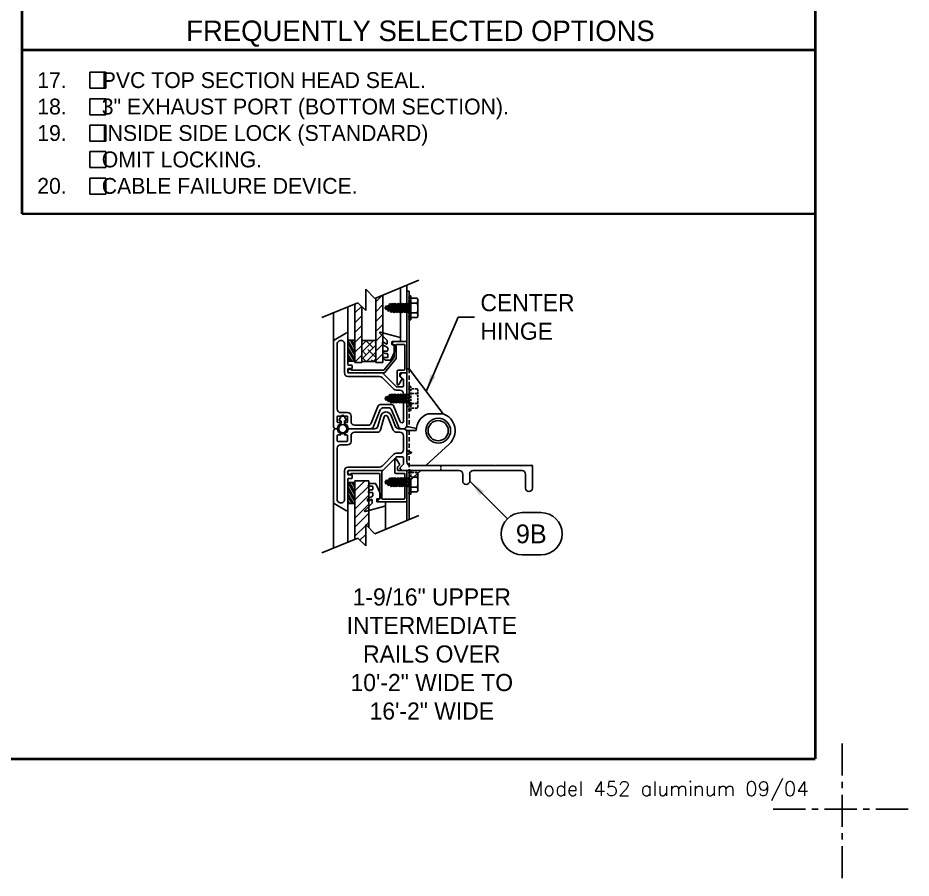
# Model space of a CAD drawing. Extents: x 541 to 3394, y 680 to 943.
# Drawn here: x 3289.4 to 3393.8, y 679.6 to 780.1 of the extents above; entities that cross this region are included whole.
import ezdxf
from ezdxf.enums import TextEntityAlignment as Align

# ---------------------------------------------------------------- set-up
doc = ezdxf.new("R2010")
doc.units = 0
doc.header["$MEASUREMENT"] = 0
doc.linetypes.add('CENTER', pattern=[2, 1.25, -0.25, 0.25, -0.25])
doc.linetypes.add('HIDDEN', pattern=[0.375, 0.25, -0.125])
doc.layers.get('0').update_dxf_attribs({"linetype": 'CONTINUOUS'})
doc.layers.get('DEFPOINTS').update_dxf_attribs({"linetype": 'CONTINUOUS'})
for name, color, linetype in [('BORDER', 2, 'CONTINUOUS'), ('BUTYL', 20, 'CONTINUOUS'), ('GLAZZING', 7, 'CONTINUOUS'), ('JOINT_SEAL', 2, 'CONTINUOUS'), ('LIGHT', 1, 'CONTINUOUS'), ('MEDIUM', 2, 'CONTINUOUS'), ('OBJ', 1, 'CONTINUOUS'), ('POCHE', 6, 'CONTINUOUS'), ('XLIGHT', 3, 'CONTINUOUS')]:
    doc.layers.add(name, color=color, linetype=linetype)
doc.styles.add('ROMANS', font='romans', dxfattribs={"oblique": 15})
doc.dimstyles.get("Standard").update_dxf_attribs({"dimtxt": 2, "dimasz": 2, "dimexe": 0.7, "dimexo": 0.8, "dimgap": 0.7, "dimtad": 0, "dimtih": 1, "dimtoh": 1, "dimdec": 4, "dimzin": 0, "dimtxsty": 'STANDARD', "dimcen": 0.09, "dimazin": 3, "dimtfac": 1, "dimtdec": 4, "dimtofl": 0, "dimtmove": 0, "dimatfit": 3, "dimtolj": 1, "dimtzin": 0})

# ---------------------------------------------------------------- blocks, each defined once
blk = doc.blocks.new('A$C79077331')
at = {"layer": 'GLAZZING'}
h = blk.add_hatch(dxfattribs=at)
h.set_pattern_fill('ANSI31', color=4, scale=6.519725, style=0)
h.set_pattern_definition([(45, (-3396.8495, -738.2414), (-0.57626773, 0.57626773), [])])
h.paths.add_polyline_path([(2.44, 0), (3.26, 0), (3.26, 7.88), (2.44, 7.54)])
h.paths.add_polyline_path([(0, 0), (0.81, 0), (0.81, 6.51), (0.36, 6.97), (0, 6.82)])
at = {"layer": 'OBJ', "color": 4}
for p, q in [((2.44, 7.54), (2.44, 0)), ((3.26, 7.88), (3.26, 0)), ((0, 6.82), (0, 0)), ((0.81, 6.51), (0.81, 0)), ((0, 0), (0.81, 0)), ((3.26, 0), (2.44, 0))]:
    blk.add_line(p, q, dxfattribs=at)
blk = doc.blocks.new('A$C40DD6C0B')
at = {"layer": 'OBJ'}
h = blk.add_hatch(dxfattribs=at)
h.set_pattern_fill('ANSI38', color=1, scale=0.7, style=0)
h.set_pattern_definition([(45, (-10.18525, -8.88522), (-0.06187184, 0.06187184), []), (135, (-10.18525, -8.88522), (-0.18561553, 0.06187184), [0.21875, -0.13125])])
h.paths.add_polyline_path([(0.25, 0.375), (0, 0.375), (0, 0), (0.25, 0)])
at = {"layer": 'OBJ', "color": 1}
for p, q in [((0, 0.375), (0, 0)), ((0.25, 0.375), (0, 0.375)), ((0.25, 0.375), (0.25, 0)), ((0.25, 0), (0, 0))]:
    blk.add_line(p, q, dxfattribs=at)
blk = doc.blocks.new('A$C42346896')
blk.add_blockref('A$C79077331', (0, 0))
at = {"layer": 'OBJ', "color": 4, "xscale": 6.519725082151126, "yscale": 6.519725082151126, "zscale": 6.519725082151126}
blk.add_blockref('A$C40DD6C0B', (0.81, 0.12), dxfattribs=at)
blk = doc.blocks.new('A$C0BC50064')
at = {"color": 9}
for p, q in [((0.2028, 0.1817), (0.1965, 0.1817)), ((0.2065, 0.1243), (0.2065, 0.178)), ((0.2605, 0.1942), (0.209, 0.1942)), ((0.2165, 0.1207), (0.2165, 0.178)), ((0.2505, 0.1817), (0.2203, 0.1817)), ((0.2542, 0.1702), (0.2542, 0.1779)), ((0.2542, 0.0699), (0.2542, 0.1702)), ((0.2642, 0.0574), (0.2643, 0.1827)), ((0.2643, 0.1827), (0.2643, 0.1904)), ((0.1619, 0.0676), (0.2057, 0.1219)), ((0.1646, 0.0551), (0.2157, 0.1184)), ((0.1617, 0.0537), (0.0085, 0.0537)), ((0.1589, 0.0662), (0.018, 0.0662)), ((0.2205, 0.0625), (0.2205, 0.0037)), ((0.2505, 0.0662), (0.2242, 0.0662)), ((0.233, 0.05), (0.233, 0.039)), ((0.2605, 0.0537), (0.2367, 0.0537)), ((0.243, 0.0275), (0.2274, 0.0018)), ((0.2341, 0.0364), (0.243, 0.0275))]:
    blk.add_line(p, q, dxfattribs=at)
for centre, radius, start, end in [((0.209, 0.1817), 0.0125, 89.9965, 180.0034), ((0.2028, 0.178), 0.00375, 359.9965, 89.9981), ((0.2203, 0.178), 0.00375, 89.9981, 179.9965), ((0.2505, 0.1779), 0.00375, 359.9965, 89.9965), ((0.2605, 0.1904), 0.00375, 359.9965, 89.9965), ((0.2027, 0.1243), 0.00375, 321.1218, 359.9965), ((0.2127, 0.1207), 0.00375, 321.1218, 359.9971), ((0.0085, 0.0622), 0.0085, 39.2443, 269.9969), ((0.018, 0.07), 0.00375, 219.2443, 269.9965), ((0.1589, 0.07), 0.00375, 269.9965, 321.1218), ((0.1617, 0.0575), 0.00375, 269.9968, 321.1218), ((0.2242, 0.0625), 0.00375, 89.9965, 179.9965), ((0.2367, 0.05), 0.00375, 89.9965, 179.9965), ((0.2505, 0.0699), 0.00375, 269.9965, 359.9965), ((0.2605, 0.0574), 0.00375, 269.9965, 359.9965), ((0.2242, 0.0037), 0.00375, 179.9965, 328.8252), ((0.2367, 0.039), 0.00375, 179.9965, 224.9965)]:
    blk.add_arc(centre, radius, start, end, dxfattribs=at)
blk = doc.blocks.new('A$C02BA477E')
at = {"layer": 'OBJ', "color": 1}
for p, q in [((0.134, 0.35), (0.003, 0.483)), ((0.366, 0.404), (0.013, 0.5)), ((0.137, 0.343), (0.137, 0.296)), ((0.227, 0.33), (0.363, 0.33)), ((0.373, 0.395), (0.373, 0.34)), ((0.053, 0.31), (0.053, 0.281)), ((0.142, 0.224), (0.058, 0.272)), ((0.122, 0.287), (0.068, 0.318)), ((0.147, 0.215), (0.147, 0.17)), ((0.2, 0.006), (0.278, 0.173)), ((0.217, 0.32), (0.217, 0.285)), ((0.269, 0.275), (0.227, 0.275)), ((0.279, 0.177), (0.279, 0.265)), ((0.069, 0.143), (0.094, 0.118)), ((0.069, 0.028), (0.094, 0.003)), ((0.137, 0.16), (0.076, 0.16)), ((0.137, 0.045), (0.076, 0.045)), ((0.137, 0.115), (0.101, 0.115)), ((0.147, 0.105), (0.147, 0.055)), ((0.191, 0), (0.101, 0))]:
    blk.add_line(p, q, dxfattribs=at)
for centre, start, end in [((0.01, 0.49), 71.8896, 225.5898), ((0.127, 0.343), 359.9794, 44.5898), ((0.227, 0.32), 89.9988, 180), ((0.363, 0.34), 269.9996, 360), ((0.363, 0.395), 0, 74.8896), ((0.063, 0.31), 59.9145, 180), ((0.063, 0.281), 180, 240), ((0.127, 0.296), 239.9145, 359.976), ((0.137, 0.17), 270, 0), ((0.137, 0.215), 0, 60), ((0.227, 0.285), 180, 270), ((0.269, 0.265), 359.997, 90), ((0.269, 0.177), 334.8953, 359.997), ((0.076, 0.15), 90, 225), ((0.076, 0.035), 90, 225), ((0.101, 0.125), 225, 270), ((0.101, 0.01), 225, 270), ((0.137, 0.105), 0, 90), ((0.137, 0.055), 270, 0), ((0.191, 0.01), 270, 334.8953)]:
    blk.add_arc(centre, 0.01, start, end, dxfattribs=at)
blk = doc.blocks.new('A$C16D331F2')
at = {"layer": 'BUTYL'}
h = blk.add_hatch(dxfattribs=at)
h.set_pattern_fill('STEEL', color=1, scale=0.51904, angle=75, style=0)
h.set_pattern_definition([(120, (-5.01585, -9.481924), (-0.05618777, -0.03244002), []), (120, (-5.047184, -9.47353), (-0.05618777, -0.03244002), [])])
h.paths.add_polyline_path([(0, 0), (0, 0.389), (0.13, 0.389), (0.13, 0)])
at = {"layer": 'BUTYL', "color": 1}
blk.add_lwpolyline([(0, 0), (0, 0.389), (0.13, 0.389), (0.13, 0)], close=True, dxfattribs=at)
blk = doc.blocks.new('A$C6D9C57A3')
at = {"layer": 'XLIGHT', "color": 33}
for p, q in [((0.242, 1.787), (0.008, 1.651)), ((0.266, 1.199), (0.266, 1.773)), ((0, 0.04), (0, 1.638)), ((0.064, 0.364), (0.064, 1.572)), ((0.097, 1.628), (0.105, 1.633)), ((0.201, 1.577), (0.201, 1.038)), ((0.281, 1.183), (0.331, 1.183)), ((0.347, 1.168), (0.347, 1.135)), ((0.266, 1.054), (0.266, 1.103)), ((0.331, 1.119), (0.281, 1.119)), ((0.574, 1.038), (0.281, 1.038)), ((0.584, 1.028), (0.574, 1.038)), ((0.595, 1.038), (0.584, 1.028)), ((0.902, 1.038), (0.595, 1.038)), ((0.913, 1.034), (1.161, 0.785)), ((1.259, 1.03), (1.233, 0.986)), ((1.347, 1.038), (1.272, 1.038)), ((1.363, 1.023), (1.363, 0.064)), ((0.266, 0.974), (0.855, 0.974)), ((0.901, 0.955), (1.12, 0.735)), ((1.233, 0.986), (1.294, 0.925)), ((1.299, 0.914), (1.299, 0.796)), ((1.166, 0.716), (1.234, 0.716)), ((1.283, 0.781), (1.172, 0.781)), ((1.299, 0.652), (1.299, 0.142)), ((0.824, 0.413), (0.699, 0.105)), ((0.743, 0.04), (0.868, 0.349)), ((1.063, 0.454), (0.884, 0.454)), ((0.927, 0.389), (1.019, 0.389)), ((1.079, 0.349), (1.204, 0.04)), ((1.237, 0.13), (1.122, 0.413)), ((0.064, 0.132), (0.064, 0.22)), ((0.244, 0.236), (0.08, 0.236)), ((0.26, 0.3), (0.129, 0.3)), ((0.26, 0.132), (0.26, 0.22)), ((0.324, 0.129), (0.324, 0.236)), ((0.114, 0.116), (0.08, 0.116)), ((0.081, 0.04), (0.081, 0.049)), ((0.114, 0.064), (0.097, 0.064)), ((0.13, 0.08), (0.13, 0.101)), ((0.202, 0.08), (0.202, 0.101)), ((0.244, 0.116), (0.218, 0.116)), ((0.244, 0.064), (0.218, 0.064)), ((0.26, 0.04), (0.26, 0.049)), ((0.3, 0), (0.574, 0)), ((0.64, 0.064), (0.388, 0.064)), ((0.584, 0.01), (0.574, 0)), ((0.584, 0.01), (0.595, 0)), ((0.595, 0), (0.683, 0)), ((1.263, 0), (1.299, 0))]:
    blk.add_line(p, q, dxfattribs=at)
for centre, radius, start, end in [((0.25, 1.773), 0.0156, 0, 120), ((0.016, 1.638), 0.0156, 120, 180), ((0.129, 1.572), 0.0644, 120, 180), ((0.137, 1.577), 0.0644, 0, 120), ((0.281, 1.199), 0.0156, 180, 270), ((0.331, 1.168), 0.0156, 0, 90), ((0.266, 1.038), 0.0644, 180, 270), ((0.281, 1.103), 0.0156, 90, 180), ((0.281, 1.054), 0.0156, 180, 270), ((0.331, 1.135), 0.0156, 270, 0), ((0.902, 1.023), 0.0156, 45, 90), ((1.272, 1.023), 0.0156, 90, 150), ((1.347, 1.023), 0.0156, 0, 90), ((0.855, 0.909), 0.0644, 45, 90), ((1.283, 0.914), 0.0156, 0, 45), ((1.166, 0.781), 0.0644, 225, 270), ((1.172, 0.796), 0.0156, 225, 270), ((1.234, 0.652), 0.0644, 0, 90), ((1.283, 0.796), 0.0156, 270, 0), ((0.129, 0.364), 0.0644, 180, 270), ((0.884, 0.389), 0.0644, 90, 158), ((0.927, 0.325), 0.0644, 90, 158), ((1.019, 0.325), 0.0644, 22, 90), ((1.063, 0.389), 0.0644, 22, 90), ((0.08, 0.22), 0.0156, 90, 180), ((0.244, 0.22), 0.0156, 0, 90), ((0.26, 0.236), 0.0644, 0, 90), ((0.04, 0.04), 0.0405, 180, 0), ((0.08, 0.132), 0.0156, 180, 270), ((0.097, 0.049), 0.0156, 90, 180), ((0.114, 0.101), 0.0156, 0, 90), ((0.114, 0.08), 0.0156, 270, 0), ((0.218, 0.101), 0.0156, 90, 180), ((0.218, 0.08), 0.0156, 180, 270), ((0.244, 0.132), 0.0156, 270, 0), ((0.244, 0.049), 0.0156, 0, 90), ((0.3, 0.04), 0.0405, 180, 270), ((0.388, 0.129), 0.0644, 180, 270), ((0.64, 0.129), 0.0644, 270, 338), ((0.683, 0.064), 0.0644, 270, 338), ((1.263, 0.064), 0.0644, 202, 270), ((1.266, 0.142), 0.0322, 202, 0), ((1.299, 0.064), 0.0644, 270, 0)]:
    blk.add_arc(centre, radius, start, end, dxfattribs=at)
blk = doc.blocks.new('A$C11FF0DC1')
at = {"color": 1}
for p, q in [((6.21, 15.24), (11.37, 17.36)), ((5.15, 13.8), (5.15, 16.3)), ((5.15, 16.3), (6.21, 15.24)), ((9.2, 10.61), (9.2, 16.47)), ((0, 13), (4.24, 14.71)), ((4.24, 14.71), (5.15, 13.8))]:
    blk.add_line(p, q, dxfattribs=at)
at = {"color": 33}
for p, q in [((9.96, 6.42), (9.96, 16.78)), ((3.07, 11.14), (3.07, 14.24)), ((1.4, 10.29), (1.4, 13.57))]:
    blk.add_line(p, q, dxfattribs=at)
blk.add_blockref('A$C42346896', (3.89, 7.74))
at = {"xscale": 6.280556883967222, "yscale": 6.280556883967222, "zscale": 6.280556883967222}
for name, p in [('A$C6D9C57A3', (1.4, 0)), ('A$C16D331F2', (3.07, 7.91))]:
    blk.add_blockref(name, p, dxfattribs=at)
at = {"layer": 'OBJ', "color": 4, "xscale": 6.519725082151126, "yscale": 6.519725082151126, "zscale": 6.519725082151126}
blk.add_blockref('A$C02BA477E', (6.77, 8.03), dxfattribs=at)
at = {"layer": 'OBJ', "xscale": 26.0789003286045, "yscale": 26.0789003286045, "zscale": 26.0789003286045}
blk.add_blockref('A$C0BC50064', (3.07, 5.12), dxfattribs=at)
blk = doc.blocks.new('A$C05791BCA')
h = blk.add_hatch()
h.set_pattern_fill('ANSI31', color=4, scale=6, style=0)
h.set_pattern_definition([(45, (-3393.04115, -716.9985), (-0.53033009, 0.53033009), [])])
h.paths.add_polyline_path([(1.63, 7.4), (0, 7.4), (0, 0.56), (0.36, 0.7), (1.27, -0.21), (1.27, 2.29), (1.63, 1.93)])
at = {"layer": 'GLAZZING', "color": 4}
for p, q in [((0, 7.4), (1.63, 7.4)), ((0, 0.56), (0, 7.4)), ((1.63, 7.4), (1.63, 1.93))]:
    blk.add_line(p, q, dxfattribs=at)
blk = doc.blocks.new('A$C0EED154A')
at = {"color": 9}
for p, q in [((5.51, 3.44), (5.51, 4.97)), ((6.1, 4.35), (5.69, 5.02)), ((5.87, 4.12), (6.1, 4.35)), ((3.92, 3.66), (0.22, 3.66)), ((3.66, 3.34), (0.47, 3.34)), ((3.76, 3.24), (3.76, 0.42)), ((4.02, 3.57), (4.02, 0.42)), ((6.59, 3.34), (5.61, 3.34)), ((5.84, 3.76), (5.84, 4.05)), ((6.85, 3.66), (5.94, 3.66)), ((6.69, 3.24), (6.69, 0.63)), ((6.95, 3.57), (6.95, 0.3)), ((3.66, 0.33), (3.49, 0.33)), ((6.85, 0), (3.82, 0)), ((6.59, 0.33), (4.11, 0.33)), ((6.69, 0.63), (6.69, 0.42)), ((6.95, 0.3), (6.95, 0.1))]:
    blk.add_line(p, q, dxfattribs=at)
for centre, radius, start, end in [((5.61, 4.97), 0.0978, 31.1748, 180.0035), ((0.22, 3.44), 0.222, 90.0031, 320.7557), ((0.47, 3.24), 0.0978, 90.0035, 140.7557), ((3.66, 3.24), 0.0978, 0.0035, 90.0031), ((3.92, 3.57), 0.0978, 0.0029, 90.0026), ((5.61, 3.44), 0.0978, 180.0035, 270.0035), ((5.94, 4.05), 0.0978, 135.0035, 180.0035), ((5.94, 3.76), 0.0978, 180.0035, 270.0035), ((6.59, 3.24), 0.0978, 0.0035, 90.0035), ((6.85, 3.57), 0.0978, 0.0035, 90.0035), ((3.82, 0.33), 0.326, 179.9966, 270.0035), ((3.66, 0.42), 0.0978, 270.0019, 0.0035), ((4.11, 0.42), 0.0978, 180.0035, 270.0019), ((6.59, 0.42), 0.0978, 270.0035, 0.0035), ((6.85, 0.1), 0.0978, 270.0035, 0.0035)]:
    blk.add_arc(centre, radius, start, end, dxfattribs=at)
blk = doc.blocks.new('A$C429C4134')
at = {"color": 1}
for p, q in [((0.072, 0.49), (0.098, 0.516)), ((0.198, 0.519), (0.105, 0.519)), ((0.208, 0.513), (0.289, 0.34)), ((0.072, 0.371), (0.098, 0.397)), ((0.143, 0.472), (0.079, 0.472)), ((0.143, 0.353), (0.079, 0.353)), ((0.143, 0.4), (0.105, 0.4)), ((0.153, 0.41), (0.153, 0.462)), ((0.153, 0.296), (0.153, 0.343)), ((0.29, 0.335), (0.29, 0.244)), ((0.055, 0.198), (0.055, 0.228)), ((0.148, 0.287), (0.061, 0.237)), ((0.127, 0.221), (0.071, 0.189)), ((0.143, 0.163), (0.143, 0.212)), ((0.226, 0.187), (0.226, 0.223)), ((0.28, 0.234), (0.236, 0.234)), ((0.236, 0.177), (0.377, 0.177)), ((0.387, 0.109), (0.387, 0.166)), ((0.14, 0.156), (0.003, 0.018)), ((0.38, 0.099), (0.014, 0.001))]:
    blk.add_line(p, q, dxfattribs=at)
for centre, start, end in [((0.105, 0.509), 90, 135), ((0.198, 0.509), 25.1047, 90), ((0.079, 0.483), 135, 270), ((0.079, 0.363), 135, 270), ((0.105, 0.389), 90, 135), ((0.143, 0.462), 0, 90), ((0.143, 0.41), 270, 0), ((0.143, 0.343), 0, 90), ((0.28, 0.335), 0.003, 25.1047), ((0.066, 0.228), 120, 180), ((0.066, 0.198), 180, 300.0855), ((0.132, 0.212), 0.024, 120.0855), ((0.143, 0.296), 300, 0), ((0.236, 0.223), 90, 180), ((0.236, 0.187), 180, 270.0012), ((0.28, 0.244), 270, 0.003), ((0.377, 0.166), 0, 90.0004), ((0.01, 0.01), 134.4102, 288.1104), ((0.132, 0.163), 315.4102, 0.0206), ((0.377, 0.109), 285.1104, 0)]:
    blk.add_arc(centre, 0.0104, start, end, dxfattribs=at)
blk = doc.blocks.new('JOINT-SEAL')
for p, q in [((-0.063, -0.08), (-0.026, -0.015)), ((-0.052, -0.098), (-0.04, -0.098)), ((-0.03, -0.108), (-0.03, -0.134)), ((0.063, -0.08), (0.026, -0.015)), ((0.03, -0.108), (0.03, -0.134)), ((0.052, -0.098), (0.04, -0.098))]:
    blk.add_line(p, q)
blk.add_circle((0, -0.241), 0.0725)
for centre, radius, start, end in [((-0.052, -0.086), 0.0125, 150, 270), ((-0.06, -0.134), 0.03, 299.3272, 0), ((-0.04, -0.108), 0.01, 0, 90), ((0, -0.03), 0.03, 30, 150), ((0.04, -0.108), 0.01, 90, 180), ((0.06, -0.134), 0.03, 180, 240.6728), ((0.052, -0.086), 0.0125, 270, 30), ((0, -0.241), 0.0925, 119.3272, 60.6728)]:
    blk.add_arc(centre, radius, start, end)
blk = doc.blocks.new('A$C3C490599')
at = {"layer": 'XLIGHT', "color": 33}
for p, q in [((0.824, 1.577), (0.875, 1.765)), ((0.873, 1.512), (0.937, 1.748)), ((1.009, 1.752), (1.109, 1.505)), ((1.152, 1.569), (1.068, 1.777)), ((0.3, 1.529), (0.574, 1.529)), ((0.584, 1.519), (0.574, 1.529)), ((0.584, 1.519), (0.595, 1.529)), ((0.595, 1.529), (0.762, 1.529)), ((1.212, 1.529), (1.301, 1.529)), ((0, 1.489), (0, 0.151)), ((0.064, 1.309), (0.064, 1.397)), ((0.08, 1.413), (0.114, 1.413)), ((0.081, 1.489), (0.081, 1.48)), ((0.097, 1.465), (0.114, 1.465)), ((0.13, 1.449), (0.13, 1.428)), ((0.202, 1.449), (0.202, 1.428)), ((0.218, 1.465), (0.244, 1.465)), ((0.218, 1.413), (0.244, 1.413)), ((0.26, 1.48), (0.26, 1.489)), ((0.26, 1.309), (0.26, 1.397)), ((0.324, 1.293), (0.324, 1.4)), ((0.388, 1.465), (0.811, 1.465)), ((1.168, 1.465), (1.234, 1.465)), ((1.299, 1.4), (1.299, 1.137)), ((1.363, 0.912), (1.363, 1.467)), ((0.064, 0.216), (0.064, 1.165)), ((0.08, 1.293), (0.244, 1.293)), ((0.129, 1.229), (0.26, 1.229)), ((1.12, 1.054), (0.901, 0.834)), ((0.913, 0.755), (1.161, 1.003)), ((1.234, 1.072), (1.166, 1.072)), ((1.172, 1.008), (1.283, 1.008)), ((1.294, 0.863), (1.233, 0.802)), ((1.299, 0.992), (1.299, 0.874)), ((1.427, 0.848), (2.997, 0.848)), ((2.997, 0.848), (3.007, 0.838)), ((3.007, 0.838), (3.017, 0.848)), ((3.017, 0.848), (3.683, 0.848)), ((3.699, 0.426), (3.699, 0.833)), ((0.201, 0.751), (0.201, 0.212)), ((0.855, 0.815), (0.266, 0.815)), ((0.266, 0.735), (0.266, 0.685)), ((0.281, 0.751), (0.574, 0.751)), ((0.281, 0.67), (0.331, 0.67)), ((0.574, 0.751), (0.584, 0.761)), ((0.584, 0.761), (0.595, 0.751)), ((0.595, 0.751), (0.902, 0.751)), ((1.233, 0.802), (1.259, 0.758)), ((1.272, 0.751), (2.337, 0.751)), ((2.401, 0.686), (2.401, 0.556)), ((2.531, 0.686), (2.531, 0.556)), ((2.595, 0.751), (3.505, 0.751)), ((3.569, 0.426), (3.569, 0.686)), ((0.266, 0.59), (0.266, 0.016)), ((0.281, 0.605), (0.331, 0.605)), ((0.347, 0.654), (0.347, 0.621)), ((0.008, 0.138), (0.242, 0.002)), ((0.105, 0.156), (0.097, 0.161))]:
    blk.add_line(p, q, dxfattribs=at)
for centre, radius, start, end in [((0.974, 1.739), 0.102, 22, 164.7181), ((0.974, 1.739), 0.0377, 20.8974, 165.8207), ((0.04, 1.489), 0.0405, 0, 180), ((0.3, 1.489), 0.0405, 90, 180), ((0.762, 1.593), 0.0644, 270, 344.7181), ((0.811, 1.529), 0.0644, 270, 344.7181), ((1.168, 1.529), 0.0644, 202, 270), ((1.212, 1.593), 0.0644, 202, 270), ((1.301, 1.467), 0.0623, 0, 90), ((0.08, 1.397), 0.0156, 90, 180), ((0.097, 1.48), 0.0156, 180, 270), ((0.114, 1.449), 0.0156, 0, 90), ((0.114, 1.428), 0.0156, 270, 0), ((0.218, 1.449), 0.0156, 90, 180), ((0.218, 1.428), 0.0156, 180, 270), ((0.244, 1.48), 0.0156, 270, 0), ((0.244, 1.397), 0.0156, 0, 90), ((0.388, 1.4), 0.0644, 90, 180), ((1.234, 1.4), 0.0644, 360, 90), ((0.08, 1.309), 0.0156, 180, 270), ((0.129, 1.165), 0.0644, 90, 180), ((0.244, 1.309), 0.0156, 270, 0), ((0.26, 1.293), 0.0644, 270, 0), ((1.166, 1.008), 0.0644, 90, 135), ((1.172, 0.992), 0.0156, 90, 135), ((1.234, 1.137), 0.0644, 270, 0), ((1.283, 0.992), 0.0156, 0, 90), ((0.855, 0.879), 0.0644, 270, 315), ((1.283, 0.874), 0.0156, 315, 0), ((1.427, 0.912), 0.0644, 180, 270), ((3.683, 0.833), 0.0156, 0, 90), ((0.266, 0.751), 0.0644, 90, 180), ((0.281, 0.735), 0.0156, 90, 180), ((0.281, 0.685), 0.0156, 180, 270), ((0.331, 0.654), 0.0156, 0, 90), ((0.902, 0.766), 0.0156, 270, 315), ((1.272, 0.766), 0.0156, 210, 270), ((2.337, 0.686), 0.0644, 0, 90), ((2.595, 0.686), 0.0644, 90, 180), ((3.505, 0.686), 0.0644, 0, 90), ((0.281, 0.59), 0.0156, 90, 180), ((0.331, 0.621), 0.0156, 270, 0), ((2.466, 0.556), 0.0649, 180, 0), ((3.634, 0.426), 0.0649, 180, 0), ((0.129, 0.216), 0.0644, 180, 240), ((0.137, 0.212), 0.0644, 240, 0), ((0.016, 0.151), 0.0156, 180, 240), ((0.25, 0.016), 0.0156, 240, 0)]:
    blk.add_arc(centre, radius, start, end, dxfattribs=at)
blk = doc.blocks.new('A$C651C1649')
at = {"color": 33}
for p, q in [((9.96, 9.62), (9.96, 3.78)), ((1.4, 5.85), (1.4, 0.56)), ((3.07, 5), (3.07, 1.24))]:
    blk.add_line(p, q, dxfattribs=at)
at = {"color": 1, "linetype": 'HIDDEN'}
blk.add_line((13.91, 10.23), (13.91, 9.62), dxfattribs=at)
at = {"color": 1}
for p, q in [((7.44, 2.74), (7.44, 5.54)), ((6.21, 2.24), (11.37, 4.36)), ((5.15, 0.8), (5.15, 3.3)), ((5.15, 3.3), (6.21, 2.24)), ((0, 0), (4.24, 1.71)), ((4.24, 1.71), (5.15, 0.8))]:
    blk.add_line(p, q, dxfattribs=at)
at = {"layer": 'LIGHT', "color": 1}
for p, q in [((10.24, 30.04), (10.2, 29.96)), ((10.2, 29.96), (10.24, 29.96)), ((10.24, 29.96), (10.2, 29.71)), ((10.24, 29.71), (10.2, 29.34)), ((10.2, 29.71), (10.24, 29.71)), ((10.24, 29.34), (10.2, 28.88)), ((10.2, 29.34), (10.24, 29.34)), ((10.41, 30.04), (10.24, 30.04)), ((10.41, 27.23), (10.41, 30.04)), ((11.17, 29.77), (10.41, 29.77)), ((11.25, 29.62), (11.17, 29.77)), ((11.25, 27.65), (11.25, 29.62)), ((7.4, 28.66), (7.48, 28.71)), ((7.4, 28.6), (7.45, 28.58)), ((7.45, 28.58), (7.48, 28.71)), ((7.52, 28.41), (7.45, 28.58)), ((7.48, 28.71), (7.59, 28.89)), ((7.59, 28.89), (7.52, 28.41)), ((7.6, 28.49), (7.52, 28.41)), ((7.59, 28.89), (7.65, 28.8)), ((7.65, 28.81), (7.6, 28.49)), ((7.6, 28.49), (7.74, 28.41)), ((7.65, 28.81), (7.83, 28.91)), ((7.74, 28.41), (7.83, 28.91)), ((7.82, 28.22), (7.74, 28.41)), ((7.95, 29.13), (7.82, 28.22)), ((7.91, 28.31), (7.82, 28.22)), ((7.83, 28.91), (7.95, 29.13)), ((8.02, 29.02), (7.91, 28.31)), ((7.91, 28.31), (8.03, 28.24)), ((7.95, 29.13), (8.02, 29.02)), ((8.02, 29.02), (8.1, 29.07)), ((8.03, 28.24), (8.19, 29.07)), ((8.12, 28.1), (8.03, 28.24)), ((8.19, 29.07), (8.1, 29.07)), ((8.28, 29.2), (8.12, 28.1)), ((8.21, 28.2), (8.12, 28.1)), ((8.19, 29.07), (8.28, 29.2)), ((8.37, 29.07), (8.21, 28.2)), ((8.35, 28.2), (8.21, 28.2)), ((8.28, 29.2), (8.37, 29.07)), ((8.35, 28.2), (8.51, 29.07)), ((8.44, 28.07), (8.35, 28.2)), ((8.51, 29.07), (8.37, 29.07)), ((8.6, 29.2), (8.44, 28.07)), ((8.53, 28.2), (8.44, 28.07)), ((8.51, 29.07), (8.6, 29.2)), ((8.69, 29.07), (8.53, 28.2)), ((8.67, 28.2), (8.53, 28.2)), ((8.6, 29.2), (8.69, 29.07)), ((8.67, 28.2), (8.83, 29.07)), ((8.76, 28.07), (8.67, 28.2)), ((8.83, 29.07), (8.69, 29.07)), ((8.92, 29.2), (8.76, 28.07)), ((8.85, 28.2), (8.76, 28.07)), ((8.83, 29.07), (8.92, 29.2)), ((9.01, 29.07), (8.85, 28.2)), ((8.99, 28.2), (8.85, 28.2)), ((8.92, 29.2), (9.01, 29.07)), ((8.99, 28.2), (9.15, 29.07)), ((9.08, 28.07), (8.99, 28.2)), ((9.15, 29.07), (9.01, 29.07)), ((9.24, 29.2), (9.08, 28.07)), ((9.17, 28.2), (9.08, 28.07)), ((9.15, 29.07), (9.24, 29.2)), ((9.33, 29.07), (9.17, 28.2)), ((9.31, 28.2), (9.17, 28.2)), ((9.24, 29.2), (9.33, 29.07)), ((9.31, 28.2), (9.47, 29.07)), ((9.4, 28.07), (9.31, 28.2)), ((9.47, 29.07), (9.33, 29.07)), ((9.56, 29.2), (9.4, 28.07)), ((9.49, 28.2), (9.4, 28.07)), ((9.47, 29.07), (9.56, 29.2)), ((9.65, 29.07), (9.49, 28.2)), ((9.63, 28.2), (9.49, 28.2)), ((9.56, 29.2), (9.65, 29.07)), ((9.63, 28.2), (9.79, 29.07)), ((9.72, 28.07), (9.63, 28.2)), ((9.79, 29.07), (9.65, 29.07)), ((9.88, 29.2), (9.72, 28.07)), ((9.81, 28.2), (9.72, 28.07)), ((9.79, 29.07), (9.88, 29.2)), ((9.97, 29.07), (9.81, 28.2)), ((9.95, 28.2), (9.81, 28.2)), ((9.88, 29.2), (9.97, 29.07)), ((9.95, 28.2), (10.11, 29.07)), ((10.04, 28.07), (9.95, 28.2)), ((10.11, 29.07), (9.97, 29.07)), ((10.2, 29.2), (10.04, 28.07)), ((10.14, 28.2), (10.04, 28.07)), ((10.11, 29.07), (10.2, 29.2)), ((10.23, 28.69), (10.14, 28.2)), ((10.23, 28.2), (10.14, 28.2)), ((10.2, 29.2), (10.23, 29.16)), ((10.2, 28.88), (10.24, 28.88)), ((10.24, 28.88), (10.2, 28.39)), ((10.24, 28.39), (10.2, 27.93)), ((10.2, 28.39), (10.24, 28.39)), ((11.17, 29.2), (10.41, 29.2)), ((10.2, 27.93), (10.24, 27.93)), ((10.24, 27.93), (10.2, 27.56)), ((10.24, 27.56), (10.2, 27.31)), ((10.2, 27.56), (10.24, 27.56)), ((10.2, 27.31), (10.24, 27.31)), ((10.24, 27.31), (10.2, 27.23)), ((10.41, 27.23), (10.2, 27.23)), ((11.17, 28.07), (10.41, 28.07)), ((11.17, 27.5), (10.41, 27.5)), ((11.25, 27.65), (11.17, 27.5)), ((7.4, 18.07), (7.48, 18.11)), ((7.4, 18.01), (7.45, 17.98)), ((7.45, 17.98), (7.48, 18.11)), ((7.52, 17.82), (7.45, 17.98)), ((7.48, 18.11), (7.59, 18.3)), ((7.59, 18.3), (7.52, 17.82)), ((7.6, 17.9), (7.52, 17.82)), ((7.59, 18.3), (7.65, 18.21)), ((7.65, 18.21), (7.6, 17.9)), ((7.6, 17.9), (7.74, 17.81)), ((7.65, 18.21), (7.83, 18.31)), ((7.74, 17.81), (7.83, 18.31)), ((7.82, 17.63), (7.74, 17.81)), ((7.95, 18.53), (7.82, 17.63)), ((7.83, 18.31), (7.95, 18.53)), ((8.02, 18.43), (7.91, 17.72)), ((7.95, 18.53), (8.02, 18.43)), ((8.02, 18.43), (8.1, 18.47)), ((8.03, 17.65), (8.19, 18.47)), ((8.19, 18.47), (8.1, 18.47)), ((8.28, 18.6), (8.12, 17.5)), ((8.19, 18.47), (8.28, 18.6)), ((8.37, 18.47), (8.21, 17.61)), ((8.28, 18.6), (8.37, 18.47)), ((8.35, 17.61), (8.51, 18.47)), ((8.51, 18.47), (8.37, 18.47)), ((8.6, 18.6), (8.44, 17.48)), ((8.51, 18.47), (8.6, 18.6)), ((8.69, 18.47), (8.53, 17.61)), ((8.6, 18.6), (8.69, 18.47)), ((8.67, 17.61), (8.83, 18.47)), ((8.83, 18.47), (8.69, 18.47)), ((8.92, 18.6), (8.76, 17.48)), ((8.83, 18.47), (8.92, 18.6)), ((9.01, 18.47), (8.85, 17.61)), ((8.92, 18.6), (9.01, 18.47)), ((8.99, 17.61), (9.15, 18.47)), ((9.15, 18.47), (9.01, 18.47)), ((9.24, 18.6), (9.08, 17.48)), ((9.15, 18.47), (9.24, 18.6)), ((9.33, 18.47), (9.17, 17.61)), ((9.24, 18.6), (9.33, 18.47)), ((9.31, 17.61), (9.47, 18.47)), ((9.47, 18.47), (9.33, 18.47)), ((9.56, 18.6), (9.4, 17.48)), ((9.47, 18.47), (9.56, 18.6)), ((9.65, 18.47), (9.49, 17.61)), ((9.56, 18.6), (9.65, 18.47)), ((9.63, 17.61), (9.79, 18.47)), ((9.79, 18.47), (9.65, 18.47)), ((9.88, 18.6), (9.72, 17.48)), ((9.79, 18.47), (9.88, 18.6)), ((9.97, 18.47), (9.81, 17.61)), ((9.88, 18.6), (9.97, 18.47)), ((7.91, 17.72), (7.82, 17.63)), ((7.91, 17.72), (8.03, 17.65)), ((8.12, 17.5), (8.03, 17.65)), ((8.21, 17.61), (8.12, 17.5)), ((8.35, 17.61), (8.21, 17.61)), ((8.44, 17.48), (8.35, 17.61)), ((8.53, 17.61), (8.44, 17.48)), ((8.67, 17.61), (8.53, 17.61)), ((8.76, 17.48), (8.67, 17.61)), ((8.85, 17.61), (8.76, 17.48)), ((8.99, 17.61), (8.85, 17.61)), ((9.08, 17.48), (8.99, 17.61)), ((9.17, 17.61), (9.08, 17.48)), ((9.31, 17.61), (9.17, 17.61)), ((9.4, 17.48), (9.31, 17.61)), ((9.49, 17.61), (9.4, 17.48)), ((9.63, 17.61), (9.49, 17.61)), ((9.72, 17.48), (9.63, 17.61)), ((9.81, 17.61), (9.72, 17.48)), ((9.95, 17.61), (9.81, 17.61)), ((10.04, 17.48), (9.95, 17.61)), ((7.48, 8.33), (7.59, 8.52)), ((7.59, 8.52), (7.52, 8.04)), ((7.59, 8.52), (7.65, 8.43)), ((7.65, 8.43), (7.6, 8.12)), ((7.65, 8.43), (7.83, 8.53)), ((7.74, 8.03), (7.83, 8.53)), ((7.95, 8.75), (7.82, 7.85)), ((7.83, 8.53), (7.95, 8.75)), ((8.02, 8.65), (7.91, 7.94)), ((7.95, 8.75), (8.02, 8.65)), ((8.02, 8.65), (8.1, 8.69)), ((8.03, 7.87), (8.19, 8.69)), ((8.19, 8.69), (8.1, 8.69)), ((8.28, 8.82), (8.12, 7.72)), ((8.19, 8.69), (8.28, 8.82)), ((8.37, 8.69), (8.21, 7.83)), ((8.28, 8.82), (8.37, 8.69)), ((8.35, 7.83), (8.51, 8.69)), ((8.51, 8.69), (8.37, 8.69)), ((8.6, 8.82), (8.44, 7.7)), ((8.51, 8.69), (8.6, 8.82)), ((8.69, 8.69), (8.53, 7.83)), ((8.6, 8.82), (8.69, 8.69)), ((8.67, 7.83), (8.83, 8.69)), ((8.83, 8.69), (8.69, 8.69)), ((8.92, 8.82), (8.76, 7.7)), ((8.83, 8.69), (8.92, 8.82)), ((9.01, 8.69), (8.85, 7.83)), ((8.92, 8.82), (9.01, 8.69)), ((8.99, 7.83), (9.15, 8.69)), ((9.15, 8.69), (9.01, 8.69)), ((9.24, 8.82), (9.08, 7.7)), ((9.15, 8.69), (9.24, 8.82)), ((9.33, 8.69), (9.17, 7.83)), ((9.24, 8.82), (9.33, 8.69)), ((9.31, 7.83), (9.47, 8.69)), ((9.47, 8.69), (9.33, 8.69)), ((9.56, 8.82), (9.4, 7.7)), ((9.47, 8.69), (9.56, 8.82)), ((9.65, 8.69), (9.49, 7.83)), ((9.56, 8.82), (9.65, 8.69)), ((9.63, 7.83), (9.79, 8.69)), ((9.79, 8.69), (9.65, 8.69)), ((9.88, 8.82), (9.72, 7.7)), ((9.79, 8.69), (9.88, 8.82)), ((9.97, 8.69), (9.81, 7.83)), ((9.88, 8.82), (9.97, 8.69)), ((7.4, 8.29), (7.48, 8.33)), ((7.4, 8.23), (7.45, 8.2)), ((7.45, 8.2), (7.48, 8.33)), ((7.52, 8.04), (7.45, 8.2)), ((7.6, 8.12), (7.52, 8.04)), ((7.6, 8.12), (7.74, 8.03)), ((7.82, 7.85), (7.74, 8.03)), ((7.91, 7.94), (7.82, 7.85)), ((7.91, 7.94), (8.03, 7.87)), ((8.12, 7.72), (8.03, 7.87)), ((8.21, 7.83), (8.12, 7.72)), ((8.35, 7.83), (8.21, 7.83)), ((8.44, 7.7), (8.35, 7.83)), ((8.53, 7.83), (8.44, 7.7)), ((8.67, 7.83), (8.53, 7.83)), ((8.76, 7.7), (8.67, 7.83)), ((8.85, 7.83), (8.76, 7.7)), ((8.99, 7.83), (8.85, 7.83)), ((9.08, 7.7), (8.99, 7.83)), ((9.17, 7.83), (9.08, 7.7)), ((9.31, 7.83), (9.17, 7.83)), ((9.4, 7.7), (9.31, 7.83)), ((9.49, 7.83), (9.4, 7.7)), ((9.63, 7.83), (9.49, 7.83)), ((9.72, 7.7), (9.63, 7.83)), ((9.81, 7.83), (9.72, 7.7)), ((9.95, 7.83), (9.81, 7.83)), ((10.04, 7.7), (9.95, 7.83))]:
    blk.add_line(p, q, dxfattribs=at)
at = {"layer": 'LIGHT', "color": 1, "linetype": 'HIDDEN'}
for p, q in [((10.24, 19.45), (10.2, 19.36)), ((10.24, 19.36), (10.2, 19.12)), ((10.2, 19.36), (10.24, 19.36)), ((10.2, 19.12), (10.24, 19.12)), ((10.24, 19.12), (10.2, 18.75)), ((10.41, 19.45), (10.24, 19.45)), ((10.41, 16.63), (10.41, 19.45)), ((11.17, 19.18), (10.41, 19.18)), ((11.25, 19.02), (11.17, 19.18)), ((11.25, 17.06), (11.25, 19.02)), ((9.95, 17.61), (10.11, 18.47)), ((10.11, 18.47), (9.97, 18.47)), ((10.2, 18.6), (10.04, 17.48)), ((10.11, 18.47), (10.2, 18.6)), ((10.23, 18.09), (10.14, 17.61)), ((10.2, 18.75), (10.24, 18.75)), ((10.24, 18.75), (10.2, 18.29)), ((10.2, 18.6), (10.23, 18.57)), ((10.24, 18.29), (10.2, 17.8)), ((10.2, 18.29), (10.24, 18.29)), ((10.2, 17.8), (10.24, 17.8)), ((10.24, 17.8), (10.2, 17.34)), ((11.17, 18.61), (10.41, 18.61)), ((10.14, 17.61), (10.04, 17.48)), ((10.23, 17.61), (10.14, 17.61)), ((10.24, 17.34), (10.2, 16.96)), ((10.2, 17.34), (10.24, 17.34)), ((10.2, 16.96), (10.24, 16.96)), ((10.24, 16.96), (10.2, 16.72)), ((10.24, 16.72), (10.2, 16.63)), ((10.2, 16.72), (10.24, 16.72)), ((11.17, 17.47), (10.41, 17.47)), ((11.17, 16.9), (10.41, 16.9)), ((11.25, 17.06), (11.17, 16.9)), ((10.41, 16.63), (10.2, 16.63)), ((10.24, 9.66), (10.2, 9.58)), ((10.2, 9.58), (10.24, 9.58)), ((10.24, 9.58), (10.2, 9.34)), ((10.41, 9.66), (10.24, 9.66)), ((10.41, 8.52), (10.41, 9.66)), ((11.17, 9.39), (10.41, 9.39)), ((11.25, 9.24), (11.17, 9.39)), ((9.95, 7.83), (10.11, 8.69)), ((10.11, 8.69), (9.97, 8.69)), ((10.2, 8.82), (10.04, 7.7)), ((10.11, 8.69), (10.2, 8.82)), ((10.24, 9.34), (10.2, 8.96)), ((10.2, 9.34), (10.24, 9.34)), ((10.24, 8.96), (10.2, 8.51)), ((10.2, 8.96), (10.24, 8.96)), ((10.2, 8.82), (10.23, 8.79)), ((10.2, 8.51), (10.24, 8.51)), ((10.24, 8.51), (10.2, 8.02)), ((10.73, 8.83), (10.41, 8.83)), ((10.14, 7.83), (10.04, 7.7)), ((10.23, 8.31), (10.14, 7.83)), ((10.23, 7.83), (10.14, 7.83)), ((10.24, 8.02), (10.2, 7.56)), ((10.2, 8.02), (10.24, 8.02)), ((10.2, 7.56), (10.24, 7.56)), ((10.24, 7.56), (10.2, 7.18)), ((10.24, 7.18), (10.2, 6.94)), ((10.2, 7.18), (10.24, 7.18)), ((10.2, 6.94), (10.24, 6.94)), ((10.24, 6.94), (10.2, 6.85)), ((10.41, 6.85), (10.2, 6.85))]:
    blk.add_line(p, q, dxfattribs=at)
at = {"layer": 'LIGHT', "color": 1, "linetype": 'CONTINUOUS'}
for p, q in [((10.41, 8.52), (10.41, 6.85)), ((10.73, 8.83), (11.17, 8.83)), ((11.25, 7.27), (11.25, 9.24)), ((11.17, 7.69), (10.41, 7.69)), ((11.17, 7.12), (10.41, 7.12)), ((11.25, 7.27), (11.17, 7.12))]:
    blk.add_line(p, q, dxfattribs=at)
at = {"layer": 'LIGHT'}
for points in [[(9.96, 17.59), (10.53, 17.34), (9.96, 17.07)], [(9.96, 11.96), (10.53, 11.71), (9.96, 11.44)]]:
    blk.add_lwpolyline(points, dxfattribs=at)
at = {"layer": 'LIGHT', "color": 1}
for centre, radius, start, end in [((10.01, 29.66), 1.25, 338.2753, 357.8782), ((7.42, 28.63), 0.0352, 120, 240), ((9.31, 28.62), 1.94, 343.306, 17.292), ((10.01, 27.6), 1.25, 2.1218, 21.7247), ((7.42, 18.04), 0.0352, 120, 240), ((7.42, 8.26), 0.0352, 120, 240)]:
    blk.add_arc(centre, radius, start, end, dxfattribs=at)
at = {"layer": 'LIGHT', "color": 1, "linetype": 'HIDDEN'}
for centre, radius, start, end in [((10.01, 19.07), 1.25, 338.2753, 357.8782), ((9.31, 18.03), 1.94, 343.306, 17.292), ((10.01, 17.01), 1.25, 2.1218, 21.7247)]:
    blk.add_arc(centre, radius, start, end, dxfattribs=at)
at = {"layer": 'LIGHT', "color": 1, "linetype": 'CONTINUOUS'}
for centre, radius, start, end in [((10.01, 9.29), 1.25, 338.2753, 357.8782), ((9.31, 8.25), 1.94, 343.306, 17.292), ((10.01, 7.23), 1.25, 2.1218, 21.7247)]:
    blk.add_arc(centre, radius, start, end, dxfattribs=at)
at = {"layer": 'MEDIUM'}
for p, q in [((9.96, 30.6), (9.96, 14.73)), ((9.96, 30.6), (10.24, 30.6)), ((10.24, 30.6), (10.24, 21.49)), ((9.96, 21.49), (10.24, 21.49)), ((14.18, 16.25), (10.24, 21.49)), ((12.44, 16.25), (14.18, 16.25)), ((9.96, 14.73), (10.24, 14.73)), ((10.24, 14.73), (11.05, 14.52)), ((9.96, 14.28), (9.96, 10.63)), ((9.96, 14.28), (11.04, 14.28)), ((12.23, 10.23), (14.88, 12.72)), ((9.96, 9.62), (9.96, 3.78)), ((10.24, 8.37), (11.57, 9.62)), ((9.96, 8.37), (10.24, 8.37)), ((10.24, 8.37), (10.24, 3.9))]:
    blk.add_line(p, q, dxfattribs=at)
for radius in [1.45, 1.18, 1.18]:
    blk.add_circle((13.62, 14.28), radius, dxfattribs=at)
for centre, start, end in [((13.12, 14.28), 108.9246, 180), ((13.51, 14.28), 311.2039, 71.0754)]:
    blk.add_arc(centre, 2.08, start, end, dxfattribs=at)
at = {"layer": 'POCHE', "color": 1, "linetype": 'HIDDEN', "ltscale": 2}
for p, q in [((10.24, 21.49), (10.24, 14.73)), ((10.24, 14.28), (10.24, 8.37))]:
    blk.add_line(p, q, dxfattribs=at)
at = {"xscale": 6.280556883967222, "yscale": 6.280556883967222, "zscale": 6.280556883967222}
for name, p in [('A$C3C490599', (1.4, 4.9)), ('A$C16D331F2', (3.07, 5.78)), ('A$C429C4134', (5.01, 4.84))]:
    blk.add_blockref(name, p, dxfattribs=at)
for name, p in [('A$C0EED154A', (3.02, 5.95)), ('A$C05791BCA', (3.88, 1))]:
    blk.add_blockref(name, p)
at = {"layer": 'JOINT_SEAL', "xscale": 6.51972508213895, "yscale": 6.51972508213895, "zscale": 6.51972508213895}
blk.add_blockref('JOINT-SEAL', (2.46, 16.08), dxfattribs=at)

msp = doc.modelspace()

# ---------------------------------------------------------------- linework, layer by layer
at = {"color": 4}
for p, q in [((3299.68103, 773.79883), (3297.81689, 773.79883)), ((3297.81689, 771.9347), (3297.81689, 773.79883)), ((3299.68103, 771.9347), (3299.68103, 773.79883)), ((3297.81689, 771.9347), (3299.68103, 771.9347)), ((3299.68103, 770.69198), (3297.81689, 770.69198)), ((3297.81689, 768.82785), (3297.81689, 770.69198)), ((3299.68103, 768.82785), (3299.68103, 770.69198)), ((3297.81689, 768.82785), (3299.68103, 768.82785)), ((3297.81689, 765.75591), (3297.81689, 767.62004)), ((3299.68103, 767.62004), (3297.81689, 767.62004)), ((3299.68103, 765.75591), (3299.68103, 767.62004)), ((3297.81689, 765.75591), (3299.68103, 765.75591)), ((3297.81689, 762.64905), (3297.81689, 764.51319)), ((3299.68103, 764.51319), (3297.81689, 764.51319)), ((3299.68103, 762.64905), (3299.68103, 764.51319)), ((3297.81689, 762.64905), (3299.68103, 762.64905)), ((3297.81689, 759.5422), (3297.81689, 761.40633)), ((3299.68103, 761.40633), (3297.81689, 761.40633)), ((3299.68103, 759.5422), (3299.68103, 761.40633)), ((3297.81689, 759.5422), (3299.68103, 759.5422))]:
    msp.add_line(p, q, dxfattribs=at)
for p, q in [((3350.53469, 722.31669), (3348.35447, 722.31669)), ((3350.53469, 717.37825), (3348.35447, 717.37825))]:
    msp.add_line(p, q)
at = {"color": 7, "const_width": 0.28892, "elevation": 16.66719}
for points in [[(3382.58494, 776.39631), (3289.88395, 776.39631)], [(3382.58494, 757.23667), (3289.88395, 757.23667)], [(3382.58494, 693.52383), (3057.0003, 693.52383)]]:
    msp.add_lwpolyline(points, dxfattribs=at)
at = {"color": 7}
for centre, start, end in [((3348.35447, 719.84747), 90, 270), ((3350.53469, 719.84747), 270, 90)]:
    msp.add_arc(centre, 2.46922, start, end, dxfattribs=at)
at = {"layer": 'BORDER', "color": 7, "const_width": 0.28892, "elevation": 16.66719}
for points in [[(3382.58494, 933.15323), (3382.58494, 693.52383)], [(3289.88395, 909.69256), (3289.88395, 757.23667)]]:
    msp.add_lwpolyline(points, dxfattribs=at)
at = {"layer": 'DEFPOINTS', "color": 1, "linetype": 'CENTER', "ltscale": 3}
for p, q in [((3385.73202, 679.60059, 16.66719), (3385.73202, 695.71128, 16.66719)), ((3377.67668, 687.65593, 16.66719), (3393.78737, 687.65593, 16.66719))]:
    msp.add_line(p, q, dxfattribs=at)

# ---------------------------------------------------------------- block references
for name, p in [('A$C11FF0DC1', (3324.90649, 732.12641)), ('A$C651C1649', (3324.90649, 717.62093))]:
    msp.add_blockref(name, p)

# ---------------------------------------------------------------- texts
at = {"color": 7}
msp.add_text('9B', height=2.2, dxfattribs=at).set_placement((3347.59897, 718.74122))
at = {"color": 7, "style": 'ROMANS'}
msp.add_text('Model 452 aluminum 09/04', height=1.6987694, dxfattribs=at).set_placement((3381.81986, 689.20943), align=Align.RIGHT)
at = {"color": 7}
for s, insert, char_height, width, attachment_point in [('FREQUENTLY SELECTED OPTIONS', (3336.45258, 779.83354), 2.4, 101.9298, 2), ('17.\\P18.\\P19.\\P\\P20.', (3295.11771, 773.79912), 1.854, 5.6167, 3), ('  PVC TOP SECTION HEAD SEAL.\\P  3" EXHAUST PORT (BOTTOM SECTION).\\P  INSIDE SIDE LOCK (STANDARD)\\P  OMIT LOCKING.\\P  CABLE FAILURE DEVICE.', (3297.83102, 773.79912), 1.854, 84.0241, 1)]:
    msp.add_mtext(s, dxfattribs=dict(at, insert=insert, char_height=char_height, width=width, attachment_point=attachment_point))
at = {"char_height": 2}
for s, insert, attachment_point in [('\\A1;CENTER\\PHINGE', (3343.45934, 745.1795), 4), ('1-9/16" UPPER\\PINTERMEDIATE\\PRAILS OVER\\P10\'-2" WIDE TO\\P16\'-2" WIDE', (3337.77503, 705.78533), 5)]:
    msp.add_mtext(s, dxfattribs=dict(at, insert=insert, attachment_point=attachment_point))

# ---------------------------------------------------------------- leaders
at = {"annotation_type": 0, "has_hookline": 1, "hookline_direction": 0, "text_width": 11.33333}
msp.add_leader([(3337.11914, 736.49167), (3340.86457, 745.1795), (3342.75934, 745.1795)], dimstyle='STANDARD', override={"dimse2": 1, "dimtix": 1}, dxfattribs=at)
at = {"color": 7}
msp.add_leader([(3342.20353, 725.99841), (3346.60847, 721.59347)], dimstyle='STANDARD', override={"dimexo": 0.8}, dxfattribs=at)

doc.saveas('drawing.dxf')
